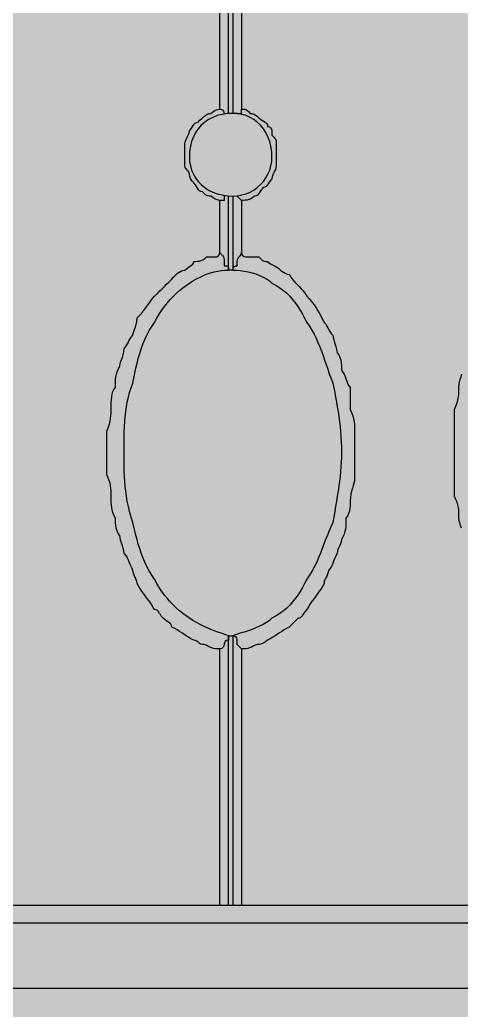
# Model space of a CAD drawing. Header units: millimetres. Extents: x 0 to 966, y -664 to 90.
# Drawn here: x 373.81 to 382.76, y -626.18 to -606.1 of the extents above; entities that cross this region are included whole.
import ezdxf

# ---------------------------------------------------------------- set-up
doc = ezdxf.new("R2010")
doc.units = ezdxf.units.MM
for name, color, linetype in [('HDL_BODY', 7, 'Continuous'), ('HDL_COLOUR', 7, 'Continuous'), ('HDL_DETAIL', 7, 'Continuous'), ('HDL_PRINT', 7, 'Continuous')]:
    doc.layers.add(name, color=color, linetype=linetype)

# ---------------------------------------------------------------- blocks, each defined once
blk = doc.blocks.new('M_W04.10.1_FRONT')
at = {"layer": 'HDL_BODY', "true_color": 0x202126}
blk.add_hatch(color=250, dxfattribs=at).paths.add_polyline_path([(0, 0), (144, 0), (144, 90), (0, 90)])
at = {"layer": 'HDL_BODY', "true_color": 0x2a2a30}
blk.add_hatch(color=250, dxfattribs=at).paths.add_polyline_path([(0.4, 20.52), (143.6, 20.52), (143.6, 68.31), (0.4, 68.31)])
at = {"layer": 'HDL_COLOUR', "true_color": 0x3d4a3a}
blk.add_hatch(color=79, dxfattribs=at).paths.add_polyline_path([(128.127, 40.325), (128.22, 40.33), (128.31, 40.346), (128.396, 40.371), (128.477, 40.405), (128.554, 40.447), (128.625, 40.498), (128.69, 40.556), (128.748, 40.62), (128.799, 40.691), (128.841, 40.767), (128.876, 40.848), (128.901, 40.934), (128.917, 41.024), (128.922, 41.117), (128.917, 41.228), (128.901, 41.333), (128.876, 41.432), (128.841, 41.524), (128.799, 41.61), (128.748, 41.688), (128.69, 41.758), (128.625, 41.82), (128.554, 41.874), (128.477, 41.919), (128.396, 41.954), (128.31, 41.98), (128.22, 41.996), (128.127, 42.001), (128.017, 41.996), (127.912, 41.98), (127.813, 41.954), (127.721, 41.919), (127.636, 41.874), (127.558, 41.82), (127.488, 41.758), (127.426, 41.688), (127.373, 41.61), (127.328, 41.524), (127.293, 41.432), (127.267, 41.333), (127.252, 41.228), (127.246, 41.117), (127.252, 41.024), (127.267, 40.934), (127.293, 40.848), (127.328, 40.767), (127.373, 40.691), (127.426, 40.62), (127.488, 40.556), (127.558, 40.498), (127.636, 40.447), (127.721, 40.405), (127.813, 40.371), (127.912, 40.346), (128.017, 40.33), (128.127, 40.325)])
at = {"layer": 'HDL_COLOUR', "true_color": 0x97a4b5}
blk.add_hatch(color=253, dxfattribs=at).paths.add_polyline_path([(127.589, 38.808), (127.673, 38.895), (128.346, 38.895), (128.43, 38.808), (128.598, 38.808), (128.767, 38.634), (128.851, 38.634), (128.935, 38.547), (129.019, 38.547), (129.272, 38.285), (129.272, 38.198), (129.44, 38.023), (129.44, 37.936), (129.608, 37.762), (129.608, 37.674), (129.693, 37.587), (129.693, 37.5), (129.777, 37.413), (129.777, 37.326), (129.861, 37.238), (129.861, 37.064), (129.945, 36.977), (129.945, 36.802), (130.029, 36.715), (130.029, 36.541), (130.113, 36.453), (130.113, 36.017), (130.198, 35.93), (130.198, 34.535), (130.113, 34.448), (130.113, 34.012), (130.029, 33.924), (130.029, 33.75), (129.945, 33.663), (129.945, 33.488), (129.861, 33.401), (129.861, 33.314), (129.777, 33.227), (129.777, 33.052), (129.693, 32.965), (129.693, 32.878), (129.524, 32.703), (129.524, 32.616), (129.356, 32.442), (129.356, 32.355), (128.935, 31.919), (128.851, 31.919), (128.683, 31.744), (128.598, 31.744), (128.514, 31.657), (128.346, 31.657), (128.262, 31.57), (128.094, 31.57), (128.009, 31.483), (127.925, 31.483), (127.841, 31.57), (127.673, 31.57), (127.589, 31.657), (127.504, 31.657), (127.42, 31.744), (127.336, 31.744), (127.252, 31.831), (127.168, 31.831), (126.494, 32.529), (126.494, 32.616), (126.41, 32.703), (126.41, 32.791), (126.242, 32.965), (126.242, 33.14), (126.158, 33.227), (126.158, 33.314), (126.074, 33.401), (126.074, 33.663), (125.989, 33.75), (125.989, 34.012), (125.905, 34.099), (125.905, 34.448), (125.821, 34.535), (125.821, 35.93), (125.905, 36.017), (125.905, 36.366), (125.989, 36.453), (125.989, 36.628), (126.074, 36.715), (126.074, 37.064), (126.158, 37.151), (126.158, 37.326), (126.242, 37.413), (126.242, 37.5), (126.326, 37.587), (126.326, 37.674), (126.494, 37.849), (126.494, 37.936), (126.579, 38.023), (126.579, 38.11), (126.999, 38.547), (127.084, 38.547), (127.252, 38.721), (127.336, 38.721), (127.42, 38.808)])
at = {"layer": 'HDL_PRINT', "true_color": 0xdee1e9}
for points in [[(132.359, 42.088), (132.713, 42.001), (132.687, 41.924), (132.659, 41.853), (132.631, 41.786), (132.602, 41.725), (132.57, 41.669), (132.535, 41.619), (132.498, 41.574), (132.456, 41.534), (132.41, 41.5), (132.359, 41.471), (132.307, 41.421), (132.253, 41.376), (132.199, 41.337), (132.143, 41.302), (132.085, 41.273), (132.024, 41.249), (131.96, 41.23), (131.892, 41.217), (131.82, 41.209), (131.743, 41.206), (131.666, 41.209), (131.594, 41.216), (131.527, 41.228), (131.463, 41.243), (131.402, 41.262), (131.344, 41.283), (131.288, 41.306), (131.233, 41.331), (131.18, 41.356), (131.127, 41.382), (131.094, 41.415), (131.057, 41.453), (131.016, 41.497), (130.972, 41.545), (130.928, 41.596), (130.885, 41.65), (130.843, 41.707), (130.806, 41.764), (130.773, 41.823), (130.746, 41.882), (130.726, 41.942), (130.71, 42.004), (130.699, 42.067), (130.692, 42.134), (130.687, 42.203), (130.685, 42.278), (130.684, 42.357), (130.684, 42.442), (130.686, 42.519), (130.694, 42.591), (130.705, 42.659), (130.721, 42.723), (130.74, 42.784), (130.761, 42.842), (130.784, 42.898), (130.809, 42.952), (130.836, 43.006), (130.862, 43.059), (130.891, 43.114), (130.921, 43.165), (130.953, 43.212), (130.986, 43.257), (131.023, 43.301), (131.064, 43.346), (131.108, 43.393), (131.158, 43.444), (131.213, 43.499), (131.272, 43.526), (131.331, 43.547), (131.39, 43.562), (131.449, 43.573), (131.508, 43.581), (131.567, 43.585), (131.626, 43.588), (131.685, 43.589), (131.743, 43.589), (131.82, 43.586), (131.892, 43.579), (131.96, 43.567), (132.024, 43.552), (132.085, 43.533), (132.143, 43.512), (132.199, 43.489), (132.253, 43.464), (132.307, 43.439), (132.359, 43.413), (132.392, 43.38), (132.429, 43.342), (132.468, 43.298), (132.506, 43.25), (132.543, 43.199), (132.575, 43.145), (132.601, 43.088), (132.618, 43.031), (132.624, 42.972), (132.359, 42.883), (132.33, 42.945), (132.307, 43), (132.285, 43.048), (132.262, 43.092), (132.235, 43.131), (132.2, 43.168), (132.156, 43.202), (132.097, 43.234), (132.059, 43.267), (132.019, 43.291), (131.976, 43.307), (131.928, 43.317), (131.875, 43.322), (131.813, 43.323), (131.743, 43.324), (131.677, 43.323), (131.612, 43.322), (131.549, 43.319), (131.49, 43.312), (131.434, 43.302), (131.383, 43.286), (131.339, 43.264), (131.303, 43.234), (131.269, 43.202), (131.236, 43.168), (131.203, 43.131), (131.17, 43.092), (131.137, 43.048), (131.104, 43), (131.071, 42.945), (131.038, 42.883), (131.038, 42.821), (131.038, 42.765), (131.038, 42.713), (131.038, 42.663), (131.038, 42.612), (131.038, 42.56), (131.038, 42.504), (131.038, 42.442), (131.038, 42.383), (131.039, 42.325), (131.041, 42.266), (131.046, 42.207), (131.053, 42.148), (131.064, 42.089), (131.08, 42.03), (131.101, 41.971), (131.127, 41.912), (131.132, 41.869), (131.146, 41.82), (131.168, 41.77), (131.196, 41.723), (131.229, 41.684), (131.265, 41.657), (131.303, 41.647), (131.365, 41.614), (131.421, 41.582), (131.473, 41.552), (131.523, 41.526), (131.573, 41.503), (131.625, 41.486), (131.681, 41.475), (131.743, 41.471), (131.805, 41.475), (131.861, 41.486), (131.913, 41.503), (131.963, 41.526), (132.013, 41.552), (132.065, 41.582), (132.122, 41.614), (132.184, 41.647), (132.217, 41.684), (132.249, 41.729), (132.278, 41.779), (132.305, 41.835), (132.327, 41.895), (132.344, 41.957), (132.355, 42.022), (132.359, 42.088)], [(131.922, 40.5), (131.922, 40.042), (131.922, 39.616), (131.922, 39.214), (131.922, 38.839), (131.922, 38.49), (131.922, 38.169), (131.922, 37.868), (131.922, 37.591), (131.922, 37.338), (131.922, 37.106), (131.922, 36.891), (131.922, 36.698), (131.922, 36.522), (131.922, 36.364), (131.922, 36.224), (131.922, 36.099), (131.922, 35.989), (131.922, 35.891), (131.922, 35.736), (131.922, 35.623), (131.922, 35.548), (131.922, 35.503), (131.922, 35.48), (131.922, 35.471), (131.919, 35.45), (131.907, 35.352), (131.898, 35.313), (131.865, 35.218), (131.85, 35.185), (131.797, 35.095), (131.782, 35.072), (131.713, 34.991), (131.693, 34.97), (131.612, 34.902), (131.588, 34.887), (131.499, 34.833), (131.466, 34.819), (131.371, 34.786), (131.333, 34.777), (131.234, 34.765), (131.213, 34.765), (131.106, 34.765), (131.011, 34.765), (130.856, 34.765), (130.749, 34.765), (130.678, 34.765), (130.633, 34.765), (130.606, 34.765), (130.6, 34.765), (130.597, 34.765), (130.597, 35.116), (130.6, 35.116), (130.606, 35.116), (130.633, 35.116), (130.678, 35.116), (130.749, 35.116), (130.856, 35.116), (131.011, 35.116), (131.106, 35.116), (131.213, 35.116), (131.196, 35.116), (131.294, 35.128), (131.255, 35.119), (131.35, 35.152), (131.318, 35.137), (131.407, 35.191), (131.386, 35.173), (131.466, 35.241), (131.443, 35.218), (131.511, 35.298), (131.493, 35.277), (131.547, 35.367), (131.532, 35.334), (131.568, 35.429), (131.559, 35.39), (131.568, 35.489), (131.568, 35.471), (131.568, 35.48), (131.568, 35.503), (131.568, 35.548), (131.568, 35.623), (131.568, 35.736), (131.568, 35.891), (131.568, 35.989), (131.568, 36.099), (131.568, 36.224), (131.568, 36.364), (131.568, 36.522), (131.568, 36.698), (131.568, 36.891), (131.568, 37.106), (131.568, 37.338), (131.568, 37.591), (131.568, 37.868), (131.568, 38.169), (131.568, 38.49), (131.568, 38.839), (131.568, 39.214), (131.568, 39.616), (131.568, 40.042), (131.568, 40.5), (131.922, 40.5)], [(124.776, 32.028), (124.776, 29.911), (124.425, 29.911), (124.955, 27.794), (125.481, 29.911), (125.13, 29.911), (125.13, 32.028), (124.776, 32.028)]]:
    blk.add_hatch(color=254, dxfattribs=at).paths.add_polyline_path(points)
h = blk.add_hatch(color=254, dxfattribs=at)
h.paths.add_polyline_path([(123.984, 38.559), (123.984, 40.766), (124.955, 40.766), (125.02, 40.762), (125.085, 40.752), (125.148, 40.737), (125.207, 40.721), (125.263, 40.704), (125.313, 40.69), (125.358, 40.68), (125.395, 40.676), (125.432, 40.671), (125.47, 40.657), (125.508, 40.635), (125.545, 40.607), (125.584, 40.574), (125.622, 40.538), (125.66, 40.5), (125.692, 40.457), (125.715, 40.407), (125.73, 40.352), (125.74, 40.295), (125.744, 40.24), (125.746, 40.189), (125.746, 40.146), (125.742, 40.084), (125.731, 40.028), (125.714, 39.977), (125.692, 39.927), (125.666, 39.877), (125.636, 39.825), (125.604, 39.768), (125.571, 39.705), (125.533, 39.673), (125.489, 39.641), (125.438, 39.612), (125.383, 39.585), (125.323, 39.563), (125.261, 39.545), (125.196, 39.534), (125.13, 39.53), (125.167, 39.523), (125.194, 39.507), (125.217, 39.485), (125.24, 39.464), (125.268, 39.447), (125.306, 39.44), (125.344, 39.403), (125.382, 39.366), (125.419, 39.328), (125.457, 39.29), (125.495, 39.252), (125.533, 39.214), (125.571, 39.175), (125.922, 38.559), (125.571, 38.559), (125.217, 39), (125.212, 39.042), (125.197, 39.091), (125.176, 39.141), (125.148, 39.188), (125.115, 39.228), (125.079, 39.255), (125.041, 39.265), (125.009, 39.303), (124.984, 39.339), (124.964, 39.371), (124.945, 39.399), (124.924, 39.421), (124.899, 39.435), (124.865, 39.44), (124.776, 39.53), (124.766, 39.53), (124.74, 39.53), (124.701, 39.53), (124.653, 39.53), (124.601, 39.53), (124.246, 39.53), (124.246, 38.559), (123.984, 38.559)])
h.paths.add_polyline_path([(124.246, 39.795), (124.865, 39.795), (124.936, 39.795), (124.997, 39.795), (125.05, 39.795), (125.097, 39.795), (125.14, 39.795), (125.179, 39.795), (125.217, 39.795), (125.25, 39.8), (125.275, 39.814), (125.296, 39.837), (125.315, 39.865), (125.336, 39.898), (125.362, 39.934), (125.395, 39.97), (125.395, 39.98), (125.395, 40.007), (125.395, 40.047), (125.395, 40.095), (125.395, 40.146), (125.395, 40.184), (125.393, 40.223), (125.388, 40.261), (125.378, 40.299), (125.363, 40.336), (125.339, 40.374), (125.306, 40.411), (125.268, 40.444), (125.228, 40.468), (125.185, 40.484), (125.139, 40.493), (125.085, 40.498), (125.025, 40.5), (124.955, 40.5), (124.246, 40.5), (124.246, 39.795)])
at = {"layer": 'HDL_DETAIL', "color": 251, "true_color": 0x52555c}
for points in [[(128.041, 42.001), (128.041, 46.501)], [(128.127, 46.501), (128.127, 42.001)], [(127.862, 42.088), (127.862, 46.147)], [(128.303, 46.147), (128.303, 42.088)], [(127.157, 41.117), (127.157, 41.162), (127.157, 41.206), (127.157, 41.251), (127.157, 41.295), (127.157, 41.339), (127.157, 41.382), (127.162, 41.42), (127.175, 41.458), (127.192, 41.496), (127.211, 41.533), (127.229, 41.571), (127.241, 41.609), (127.246, 41.647), (127.28, 41.685), (127.305, 41.721), (127.326, 41.754), (127.345, 41.782), (127.365, 41.804), (127.39, 41.818), (127.422, 41.823), (127.46, 41.861), (127.498, 41.897), (127.536, 41.931), (127.573, 41.959), (127.611, 41.982), (127.649, 41.996), (127.687, 42.001), (127.694, 42.008), (127.713, 42.024), (127.742, 42.045), (127.778, 42.065), (127.819, 42.081), (127.862, 42.088)], [(127.862, 42.088), (127.872, 42.087), (127.894, 42.082), (127.92, 42.069), (127.942, 42.044), (127.952, 42.001)], [(128.217, 42.001), (128.303, 42.001), (128.303, 42.088)], [(128.303, 42.088), (128.341, 42.087), (128.369, 42.085), (128.392, 42.077), (128.415, 42.062), (128.443, 42.038), (128.481, 42.001), (128.524, 41.995), (128.565, 41.978), (128.602, 41.957), (128.631, 41.935), (128.65, 41.919), (128.657, 41.912), (128.695, 41.879), (128.731, 41.853), (128.764, 41.833), (128.792, 41.814), (128.813, 41.793), (128.828, 41.769), (128.833, 41.736), (128.87, 41.729), (128.895, 41.71), (128.911, 41.681), (128.919, 41.644), (128.921, 41.602), (128.922, 41.558), (128.958, 41.521), (128.983, 41.494), (128.997, 41.471), (129.005, 41.448), (129.008, 41.42), (129.008, 41.382), (129.008, 41.339), (129.008, 41.295), (129.008, 41.251), (129.008, 41.206), (129.008, 41.162), (129.008, 41.117)], [(127.862, 40.235), (127.856, 40.236), (127.837, 40.239), (127.808, 40.247), (127.772, 40.262), (127.731, 40.287), (127.687, 40.325), (127.649, 40.325), (127.621, 40.328), (127.598, 40.336), (127.575, 40.35), (127.548, 40.375), (127.511, 40.411), (127.478, 40.416), (127.452, 40.431), (127.432, 40.453), (127.413, 40.482), (127.393, 40.515), (127.368, 40.552), (127.336, 40.59), (127.329, 40.597), (127.312, 40.616), (127.291, 40.644), (127.269, 40.68), (127.253, 40.722), (127.246, 40.766), (127.24, 40.802), (127.223, 40.83), (127.202, 40.852), (127.18, 40.875), (127.164, 40.903), (127.157, 40.941), (127.157, 40.994), (127.157, 41.042), (127.157, 41.081), (127.157, 41.107), (127.157, 41.117)], [(129.008, 41.117), (129.008, 41.107), (129.008, 41.081), (129.008, 41.042), (129.008, 40.994), (129.008, 40.941), (129.003, 40.903), (128.991, 40.865), (128.974, 40.828), (128.956, 40.79), (128.939, 40.752), (128.927, 40.714), (128.922, 40.676), (128.889, 40.639), (128.863, 40.604), (128.842, 40.571), (128.823, 40.542), (128.803, 40.52), (128.778, 40.506), (128.746, 40.5), (128.713, 40.463), (128.687, 40.427), (128.667, 40.394), (128.647, 40.366), (128.627, 40.344), (128.601, 40.33), (128.568, 40.325), (128.531, 40.292), (128.493, 40.268), (128.455, 40.252), (128.417, 40.242), (128.379, 40.238), (128.341, 40.236), (128.303, 40.235)], [(127.952, 40.325), (127.952, 40.235), (127.862, 40.235)], [(127.862, 39.175), (127.862, 40.235)], [(128.041, 38.824), (128.041, 40.325)], [(128.127, 40.325), (128.127, 38.824)], [(128.303, 40.235), (128.303, 40.235), (128.217, 40.325)], [(128.303, 40.235), (128.303, 39.175)], [(127.862, 31.147), (127.776, 31.147), (127.738, 31.152), (127.7, 31.164), (127.661, 31.182), (127.624, 31.201), (127.586, 31.218), (127.548, 31.231), (127.511, 31.236), (127.473, 31.242), (127.445, 31.258), (127.422, 31.279), (127.4, 31.3), (127.372, 31.316), (127.336, 31.322), (127.279, 31.352), (127.228, 31.382), (127.181, 31.412), (127.136, 31.441), (127.092, 31.471), (127.047, 31.5), (127, 31.529), (126.949, 31.559), (126.892, 31.587), (126.887, 31.621), (126.873, 31.646), (126.851, 31.667), (126.823, 31.686), (126.79, 31.707), (126.754, 31.733), (126.717, 31.766), (126.683, 31.803), (126.658, 31.839), (126.637, 31.872), (126.618, 31.9), (126.598, 31.922), (126.573, 31.937), (126.541, 31.942), (126.508, 32), (126.471, 32.059), (126.429, 32.118), (126.386, 32.176), (126.342, 32.235), (126.298, 32.294), (126.257, 32.353), (126.22, 32.412), (126.187, 32.472), (126.182, 32.509), (126.17, 32.547), (126.153, 32.584), (126.134, 32.622), (126.118, 32.66), (126.105, 32.699), (126.1, 32.737), (126.071, 32.799), (126.047, 32.853), (126.028, 32.902), (126.011, 32.945), (125.994, 32.984), (125.975, 33.02), (125.952, 33.055), (125.922, 33.088), (125.917, 33.131), (125.905, 33.182), (125.888, 33.237), (125.87, 33.294), (125.853, 33.349), (125.84, 33.4), (125.836, 33.443), (125.803, 33.485), (125.779, 33.535), (125.763, 33.589), (125.753, 33.646), (125.748, 33.701), (125.747, 33.751), (125.746, 33.794), (125.718, 33.856), (125.696, 33.912), (125.681, 33.964), (125.671, 34.014), (125.665, 34.065), (125.661, 34.117), (125.66, 34.173), (125.66, 34.235), (125.66, 34.297), (125.659, 34.353), (125.655, 34.405), (125.649, 34.455), (125.638, 34.505), (125.622, 34.557), (125.6, 34.613), (125.571, 34.676), (125.571, 34.739), (125.571, 34.795), (125.571, 34.847), (125.571, 34.897), (125.571, 34.948), (125.571, 35), (125.571, 35.056), (125.571, 35.119), (125.571, 35.185), (125.571, 35.25), (125.571, 35.312), (125.571, 35.372), (125.571, 35.428), (125.571, 35.478), (125.571, 35.523), (125.571, 35.56), (125.6, 35.626), (125.622, 35.69), (125.638, 35.753), (125.649, 35.813), (125.655, 35.868), (125.659, 35.919), (125.66, 35.963), (125.66, 36.001), (125.66, 36.067), (125.661, 36.131), (125.665, 36.194), (125.671, 36.254), (125.681, 36.309), (125.696, 36.36), (125.718, 36.404), (125.746, 36.442), (125.746, 36.504), (125.748, 36.56), (125.751, 36.612), (125.757, 36.662), (125.768, 36.712), (125.784, 36.764), (125.806, 36.82), (125.836, 36.882), (125.84, 36.921), (125.853, 36.96), (125.87, 37.003), (125.888, 37.05), (125.905, 37.104), (125.917, 37.165), (125.922, 37.237), (125.955, 37.274), (125.981, 37.311), (126.002, 37.349), (126.021, 37.387), (126.042, 37.425), (126.067, 37.463), (126.1, 37.502), (126.105, 37.539), (126.118, 37.578), (126.134, 37.621), (126.153, 37.668), (126.17, 37.722), (126.182, 37.783), (126.187, 37.853), (126.243, 37.912), (126.293, 37.97), (126.338, 38.026), (126.379, 38.081), (126.415, 38.132), (126.449, 38.18), (126.481, 38.224), (126.511, 38.262), (126.541, 38.294), (126.597, 38.349), (126.647, 38.4), (126.694, 38.447), (126.739, 38.492), (126.783, 38.536), (126.828, 38.581), (126.875, 38.628), (126.926, 38.679), (126.981, 38.735), (126.988, 38.741), (127.008, 38.758), (127.037, 38.779), (127.073, 38.801), (127.114, 38.817), (127.157, 38.824), (127.195, 38.857), (127.231, 38.883), (127.265, 38.903), (127.293, 38.922), (127.316, 38.943), (127.33, 38.967), (127.336, 39), (127.373, 39), (127.41, 39.002), (127.448, 39.007), (127.485, 39.016), (127.523, 39.032), (127.56, 39.056), (127.597, 39.089), (127.607, 39.089), (127.635, 39.089), (127.675, 39.089), (127.723, 39.089), (127.776, 39.089), (127.785, 39.09), (127.806, 39.094), (127.832, 39.108), (127.853, 39.133), (127.862, 39.175)], [(127.862, 39.175), (127.9, 39.139), (127.925, 39.111), (127.94, 39.089), (127.948, 39.066), (127.951, 39.038), (127.952, 39), (127.952, 38.913), (127.995, 38.913), (128.022, 38.908), (128.035, 38.894), (128.04, 38.868), (128.041, 38.824)], [(128.127, 38.824), (128.137, 38.868), (128.159, 38.894), (128.185, 38.908), (128.207, 38.913), (128.217, 38.913), (128.217, 39), (128.223, 39.038), (128.239, 39.066), (128.26, 39.089), (128.28, 39.111), (128.296, 39.139), (128.303, 39.175)], [(128.303, 39.175), (128.31, 39.139), (128.329, 39.115), (128.359, 39.1), (128.395, 39.092), (128.437, 39.089), (128.481, 39.089), (128.491, 39.089), (128.517, 39.089), (128.557, 39.089), (128.604, 39.089), (128.657, 39.089), (128.695, 39.051), (128.723, 39.026), (128.746, 39.011), (128.769, 39.003), (128.796, 39), (128.833, 39), (128.871, 38.967), (128.909, 38.943), (128.946, 38.922), (128.984, 38.903), (129.022, 38.883), (129.059, 38.857), (129.097, 38.824), (129.104, 38.817), (129.124, 38.801), (129.153, 38.779), (129.189, 38.758), (129.23, 38.741), (129.273, 38.735), (129.306, 38.679), (129.343, 38.628), (129.385, 38.581), (129.428, 38.536), (129.472, 38.492), (129.516, 38.447), (129.557, 38.4), (129.594, 38.349), (129.627, 38.294), (129.683, 38.235), (129.732, 38.177), (129.777, 38.118), (129.817, 38.059), (129.854, 38), (129.888, 37.942), (129.919, 37.882), (129.949, 37.823), (129.978, 37.764), (130.012, 37.727), (130.037, 37.689), (130.058, 37.652), (130.077, 37.614), (130.098, 37.576), (130.124, 37.539), (130.157, 37.502), (130.162, 37.459), (130.174, 37.408), (130.191, 37.353), (130.209, 37.296), (130.226, 37.241), (130.238, 37.19), (130.243, 37.147), (130.276, 37.104), (130.3, 37.054), (130.316, 36.998), (130.326, 36.942), (130.33, 36.887), (130.332, 36.836), (130.333, 36.793), (130.362, 36.757), (130.386, 36.714), (130.405, 36.667), (130.421, 36.618), (130.438, 36.569), (130.457, 36.522), (130.479, 36.479), (130.508, 36.442), (130.508, 36.376), (130.508, 36.311), (130.508, 36.248), (130.508, 36.188), (130.508, 36.132), (130.508, 36.081), (130.508, 36.037), (130.508, 36.001), (130.538, 35.935), (130.56, 35.87), (130.576, 35.807), (130.586, 35.747), (130.593, 35.691), (130.596, 35.641), (130.597, 35.597), (130.597, 35.56), (130.597, 35.501), (130.597, 35.441), (130.597, 35.382), (130.597, 35.323), (130.597, 35.265), (130.597, 35.206), (130.597, 35.147), (130.597, 35.089), (130.597, 35.03), (130.597, 34.993), (130.597, 34.948), (130.597, 34.898), (130.597, 34.842), (130.597, 34.782), (130.597, 34.72), (130.597, 34.655), (130.597, 34.589), (130.594, 34.552), (130.583, 34.507), (130.569, 34.457), (130.553, 34.401), (130.536, 34.342), (130.522, 34.279), (130.512, 34.214), (130.508, 34.149), (130.508, 34.105), (130.506, 34.055), (130.501, 34), (130.492, 33.943), (130.477, 33.888), (130.454, 33.837), (130.422, 33.794), (130.422, 33.732), (130.42, 33.676), (130.417, 33.624), (130.411, 33.574), (130.4, 33.524), (130.384, 33.472), (130.362, 33.416), (130.333, 33.353), (130.328, 33.315), (130.315, 33.277), (130.297, 33.24), (130.278, 33.202), (130.261, 33.164), (130.248, 33.126), (130.243, 33.088), (130.215, 33.026), (130.192, 32.971), (130.173, 32.923), (130.157, 32.879), (130.14, 32.84), (130.121, 32.804), (130.097, 32.77), (130.068, 32.737), (130.063, 32.699), (130.05, 32.66), (130.033, 32.622), (130.014, 32.584), (129.996, 32.547), (129.983, 32.509), (129.978, 32.472), (129.947, 32.412), (129.91, 32.353), (129.869, 32.294), (129.826, 32.235), (129.782, 32.176), (129.739, 32.118), (129.698, 32.059), (129.66, 32), (129.627, 31.942), (129.594, 31.904), (129.568, 31.868), (129.548, 31.835), (129.529, 31.807), (129.509, 31.785), (129.484, 31.771), (129.452, 31.766), (129.407, 31.722), (129.366, 31.68), (129.329, 31.643), (129.299, 31.614), (129.28, 31.594), (129.273, 31.587), (129.217, 31.559), (129.167, 31.529), (129.12, 31.5), (129.075, 31.471), (129.031, 31.441), (128.986, 31.412), (128.939, 31.382), (128.888, 31.352), (128.833, 31.322), (128.79, 31.286), (128.749, 31.262), (128.712, 31.247), (128.683, 31.239), (128.664, 31.236), (128.657, 31.236), (128.619, 31.231), (128.581, 31.218), (128.543, 31.201), (128.506, 31.182), (128.468, 31.164), (128.43, 31.152), (128.392, 31.147), (128.303, 31.147)], [(132.768, 33.589), (132.749, 33.646), (132.731, 33.701), (132.718, 33.751), (132.713, 33.794), (132.713, 33.856), (132.712, 33.912), (132.709, 33.964), (132.702, 34.014), (132.692, 34.065), (132.676, 34.117), (132.654, 34.173), (132.624, 34.235), (132.624, 34.297), (132.624, 34.353), (132.624, 34.405), (132.624, 34.455), (132.624, 34.505), (132.624, 34.557), (132.624, 34.613), (132.624, 34.676), (132.624, 34.739), (132.624, 34.795), (132.624, 34.847), (132.624, 34.897), (132.624, 34.948), (132.624, 35), (132.624, 35.056), (132.624, 35.119), (132.624, 35.185), (132.624, 35.25), (132.624, 35.312), (132.624, 35.372), (132.624, 35.428), (132.624, 35.478), (132.624, 35.523), (132.624, 35.56), (132.624, 35.626), (132.624, 35.69), (132.624, 35.753), (132.624, 35.813), (132.624, 35.868), (132.624, 35.919), (132.624, 35.963), (132.624, 36.001), (132.654, 36.067), (132.676, 36.131), (132.692, 36.194), (132.702, 36.254), (132.709, 36.309), (132.712, 36.36), (132.713, 36.404), (132.713, 36.442), (132.717, 36.504), (132.727, 36.56), (132.742, 36.612), (132.758, 36.662), (132.774, 36.712)], [(128.041, 31.412), (127.969, 31.436), (127.896, 31.461), (127.824, 31.486), (127.752, 31.513), (127.68, 31.541), (127.607, 31.571), (127.535, 31.603), (127.463, 31.639), (127.391, 31.677), (127.319, 31.72), (127.246, 31.766), (127.18, 31.812), (127.114, 31.861), (127.049, 31.915), (126.985, 31.972), (126.922, 32.032), (126.86, 32.096), (126.8, 32.164), (126.743, 32.236), (126.688, 32.311), (126.636, 32.39), (126.587, 32.472), (126.541, 32.558), (126.483, 32.641), (126.431, 32.727), (126.384, 32.815), (126.341, 32.905), (126.303, 32.995), (126.269, 33.087), (126.239, 33.178), (126.211, 33.27), (126.186, 33.36), (126.163, 33.449), (126.141, 33.537), (126.121, 33.622), (126.1, 33.705), (126.065, 33.817), (126.034, 33.927), (126.009, 34.034), (125.987, 34.139), (125.969, 34.243), (125.955, 34.344), (125.944, 34.444), (125.936, 34.543), (125.93, 34.641), (125.926, 34.738), (125.924, 34.834), (125.922, 34.929), (125.922, 35.024), (125.922, 35.119), (125.922, 35.231), (125.922, 35.34), (125.924, 35.447), (125.926, 35.552), (125.93, 35.655), (125.936, 35.756), (125.944, 35.856), (125.955, 35.955), (125.969, 36.053), (125.987, 36.149), (126.009, 36.245), (126.034, 36.341), (126.065, 36.436), (126.1, 36.531), (126.121, 36.633), (126.141, 36.734), (126.163, 36.835), (126.186, 36.935), (126.211, 37.034), (126.239, 37.132), (126.269, 37.229), (126.303, 37.324), (126.341, 37.417), (126.384, 37.507), (126.431, 37.596), (126.483, 37.681), (126.541, 37.764), (126.587, 37.85), (126.636, 37.933), (126.688, 38.013), (126.743, 38.088), (126.8, 38.16), (126.86, 38.228), (126.922, 38.293), (126.985, 38.353), (127.049, 38.41), (127.114, 38.464), (127.18, 38.513), (127.246, 38.559), (127.319, 38.605), (127.391, 38.646), (127.463, 38.683), (127.535, 38.716), (127.607, 38.745), (127.68, 38.769), (127.752, 38.789), (127.824, 38.804), (127.896, 38.815), (127.969, 38.822), (128.041, 38.824)], [(128.127, 38.824), (128.041, 38.824)], [(128.127, 38.824), (128.201, 38.822), (128.279, 38.815), (128.358, 38.804), (128.439, 38.789), (128.519, 38.769), (128.597, 38.745), (128.672, 38.716), (128.744, 38.683), (128.81, 38.646), (128.87, 38.605), (128.922, 38.559), (129.006, 38.513), (129.084, 38.464), (129.156, 38.41), (129.222, 38.353), (129.283, 38.293), (129.34, 38.228), (129.394, 38.16), (129.444, 38.088), (129.492, 38.013), (129.538, 37.933), (129.583, 37.85), (129.627, 37.764), (129.681, 37.687), (129.731, 37.608), (129.776, 37.526), (129.817, 37.443), (129.855, 37.357), (129.891, 37.27), (129.924, 37.181), (129.957, 37.091), (129.989, 36.999), (130.02, 36.907), (130.052, 36.813), (130.085, 36.72), (130.12, 36.625), (130.157, 36.531), (130.175, 36.436), (130.194, 36.341), (130.212, 36.245), (130.23, 36.149), (130.246, 36.053), (130.262, 35.955), (130.277, 35.856), (130.291, 35.756), (130.303, 35.655), (130.313, 35.552), (130.321, 35.447), (130.327, 35.34), (130.331, 35.231), (130.333, 35.119), (130.331, 35.024), (130.327, 34.929), (130.321, 34.834), (130.313, 34.738), (130.303, 34.641), (130.291, 34.543), (130.277, 34.444), (130.262, 34.344), (130.246, 34.243), (130.23, 34.139), (130.212, 34.034), (130.194, 33.927), (130.175, 33.817), (130.157, 33.705), (130.117, 33.622), (130.08, 33.537), (130.045, 33.449), (130.01, 33.36), (129.976, 33.27), (129.942, 33.178), (129.906, 33.087), (129.869, 32.995), (129.829, 32.905), (129.785, 32.815), (129.738, 32.727), (129.685, 32.641), (129.627, 32.558), (129.583, 32.472), (129.538, 32.39), (129.492, 32.311), (129.444, 32.236), (129.394, 32.164), (129.34, 32.096), (129.283, 32.032), (129.222, 31.972), (129.156, 31.915), (129.084, 31.861), (129.006, 31.812), (128.922, 31.766), (128.87, 31.72), (128.81, 31.677), (128.744, 31.639), (128.672, 31.603), (128.597, 31.571), (128.519, 31.541), (128.439, 31.513), (128.358, 31.486), (128.279, 31.461), (128.201, 31.436), (128.127, 31.412)], [(128.041, 31.412), (128.041, 31.322), (127.997, 31.313), (127.971, 31.292), (127.957, 31.266), (127.952, 31.245), (127.952, 31.236), (127.951, 31.227), (127.946, 31.205), (127.932, 31.178), (127.906, 31.156), (127.862, 31.147)], [(128.041, 31.412), (128.127, 31.412)], [(128.041, 25.941), (128.041, 31.412)], [(128.303, 31.147), (128.217, 31.236), (128.217, 31.322), (128.207, 31.366), (128.185, 31.392), (128.159, 31.406), (128.137, 31.411), (128.127, 31.412)], [(128.127, 31.412), (128.127, 25.941)], [(127.862, 25.941), (127.862, 31.147)], [(128.303, 31.147), (128.303, 25.941)], [(140.207, 25.941), (108.994, 25.941)], [(140.207, 25.588), (108.994, 25.588)], [(0.265, 24.265), (143.032, 24.265)], [(0.265, 24.265), (143.032, 24.265)], [(0.265, 24.265), (143.032, 24.265)], [(0.265, 24.265), (143.032, 24.265)], [(0.265, 24.265), (143.032, 24.265)], [(0.265, 24.265), (143.032, 24.265)], [(0.265, 24.265), (143.032, 24.265)], [(0.265, 24.265), (143.032, 24.265)], [(0.265, 24.265), (143.032, 24.265)], [(0.265, 24.265), (143.032, 24.265)], [(0.265, 24.265), (143.032, 24.265)], [(0.265, 24.265), (143.032, 24.265)], [(0.265, 24.265), (143.032, 24.265)], [(0.265, 24.265), (143.032, 24.265)], [(0.265, 24.265), (143.032, 24.265)], [(0.265, 24.265), (143.032, 24.265)], [(0.265, 24.265), (143.032, 24.265)], [(0.265, 24.265), (143.032, 24.265)], [(0.265, 24.265), (143.032, 24.265)], [(0.265, 24.265), (143.032, 24.265)], [(0.265, 24.265), (143.032, 24.265)]]:
    blk.add_lwpolyline(points, dxfattribs=at)
for points in [[(128.127, 40.325), (128.22, 40.33), (128.31, 40.346), (128.396, 40.371), (128.477, 40.405), (128.554, 40.447), (128.625, 40.498), (128.69, 40.556), (128.748, 40.62), (128.799, 40.691), (128.841, 40.767), (128.876, 40.848), (128.901, 40.934), (128.917, 41.024), (128.922, 41.117), (128.917, 41.228), (128.901, 41.333), (128.876, 41.432), (128.841, 41.524), (128.799, 41.61), (128.748, 41.688), (128.69, 41.758), (128.625, 41.82), (128.554, 41.874), (128.477, 41.919), (128.396, 41.954), (128.31, 41.98), (128.22, 41.996), (128.127, 42.001), (128.017, 41.996), (127.912, 41.98), (127.813, 41.954), (127.721, 41.919), (127.636, 41.874), (127.558, 41.82), (127.488, 41.758), (127.426, 41.688), (127.373, 41.61), (127.328, 41.524), (127.293, 41.432), (127.267, 41.333), (127.252, 41.228), (127.246, 41.117), (127.252, 41.024), (127.267, 40.934), (127.293, 40.848), (127.328, 40.767), (127.373, 40.691), (127.426, 40.62), (127.488, 40.556), (127.558, 40.498), (127.636, 40.447), (127.721, 40.405), (127.813, 40.371), (127.912, 40.346), (128.017, 40.33), (128.127, 40.325)], [(128.041, 38.824), (128.041, 38.824)], [(128.127, 38.824), (128.127, 38.824)], [(128.127, 38.824), (128.127, 38.824)], [(128.041, 31.412), (128.041, 31.412)], [(128.041, 31.412), (128.041, 31.412)], [(128.127, 31.412), (128.127, 31.412)], [(128.127, 31.412), (128.127, 31.412)]]:
    blk.add_lwpolyline(points, close=True, dxfattribs=at)

msp = doc.modelspace()

# ---------------------------------------------------------------- block references
msp.add_blockref('M_W04.10.1_FRONT', (250, -650))

doc.saveas('drawing.dxf')
